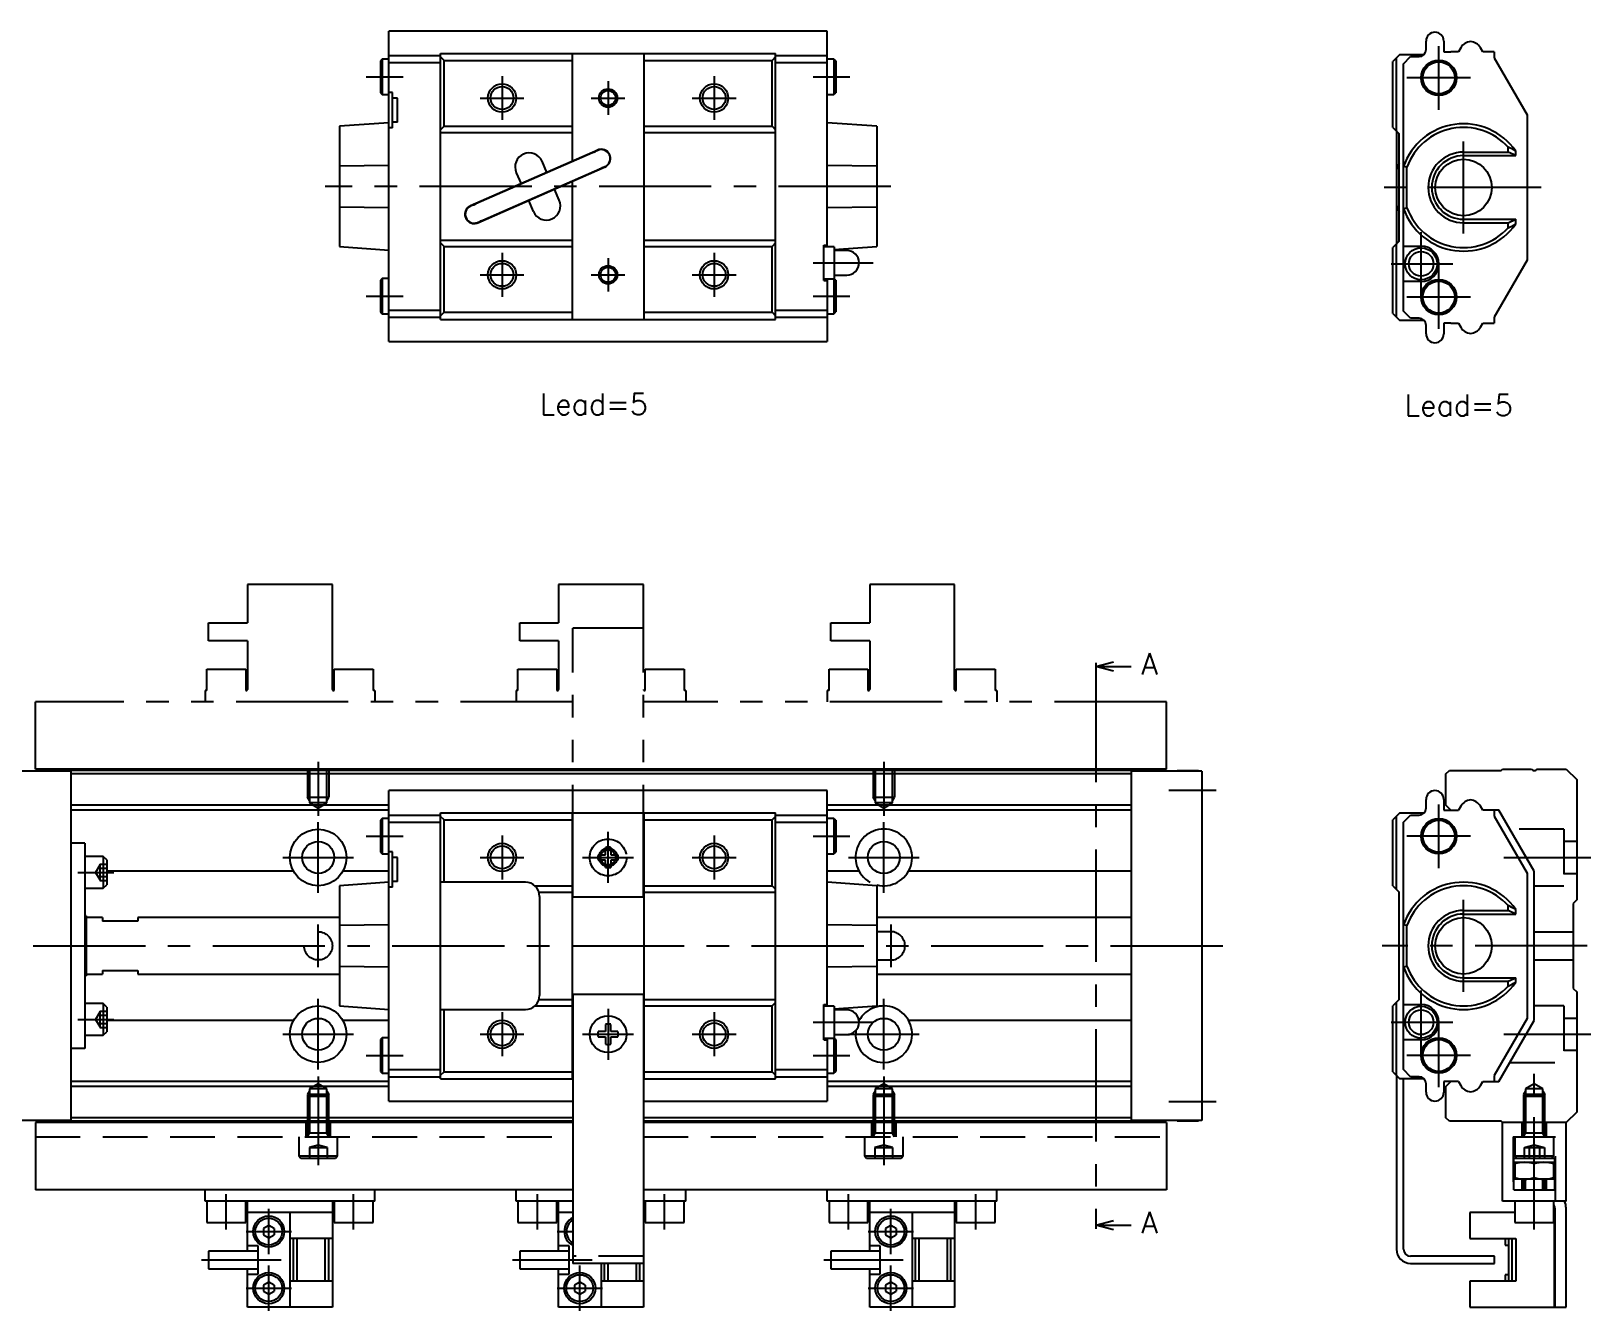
# Model space of a CAD drawing. Extents: x -4 to 343, y -8 to 295.
# Drawn here: x 122.3 to 342.9, y 114.2 to 295.2 of the extents above; entities that cross this region are included whole.
import ezdxf

# ---------------------------------------------------------------- set-up
doc = ezdxf.new("R2010")
doc.units = 0
doc.header["$LTSCALE"] = 0.5
for name, pattern in [('CENTER', [50.8, 31.75, -6.35, 6.35, -6.35]), ('DASHED', [19.05, 12.7, -6.35]), ('PHANTOM', [63.5, 31.75, -6.35, 6.35, -6.35, 6.35, -6.35])]:
    doc.linetypes.add(name, pattern=pattern)
for name, color, linetype in [('MSM_CENTER', 1, 'CENTER'), ('MSM_CONTINUOUS', 7, 'CONTINUOUS'), ('MSM_DASHED', 4, 'DASHED'), ('MSM_IMAGINARY', 6, 'PHANTOM'), ('MSM_NARROW', 5, 'CONTINUOUS'), ('MSM_PART_NUMBER', 7, 'CONTINUOUS')]:
    doc.layers.add(name, color=color, linetype=linetype)
doc.styles.get("Standard").update_dxf_attribs({"font": 'txt.shx', "height": 3, "bigfont": 'bigfont.shx'})

msp = doc.modelspace()

# ---------------------------------------------------------------- linework, layer by layer
at = {"layer": 'MSM_CENTER'}
for p, q in [((321.4, 284.07), (321.4, 293.07)), ((169.7, 288.72), (174.9, 288.72)), ((188.9, 288.82), (188.9, 282.62)), ((203.9, 288.08), (203.9, 283.35)), ((218.9, 288.82), (218.9, 282.62)), ((232.9, 288.72), (238.1, 288.72)), ((325.9, 288.57), (316.9, 288.57)), ((185.8, 285.72), (192, 285.72)), ((201.53, 285.72), (206.26, 285.72)), ((215.8, 285.72), (222, 285.72)), ((324.9, 266.57), (324.9, 279.57)), ((243.9, 273.22), (163.9, 273.22)), ((335.9, 273.07), (313.6, 273.07)), ((318.9, 257.77), (318.9, 266.77)), ((188.9, 263.82), (188.9, 257.62)), ((203.9, 263.08), (203.9, 258.35)), ((218.9, 263.82), (218.9, 257.62)), ((185.8, 260.72), (192, 260.72)), ((201.53, 260.72), (206.26, 260.72)), ((215.8, 260.72), (222, 260.72)), ((232.9, 262.42), (241.4, 262.42)), ((314.65, 262.27), (323.4, 262.27)), ((321.4, 253.07), (321.4, 262.07)), ((169.7, 257.72), (174.9, 257.72)), ((232.9, 257.72), (238.1, 257.72)), ((325.9, 257.57), (316.9, 257.57)), ((272.9, 204.84), (272.9, 126.84)), ((162.9, 191.84), (162.9, 184.21)), ((242.9, 191.84), (242.9, 184.21)), ((283.2, 187.84), (289.9, 187.84)), ((321.4, 176.84), (321.4, 185.84)), ((162.9, 173.34), (162.9, 183.34)), ((242.9, 173.34), (242.9, 183.34)), ((169.7, 181.34), (174.9, 181.34)), ((188.9, 181.44), (188.9, 175.24)), ((203.9, 174.74), (203.9, 181.94)), ((218.9, 181.44), (218.9, 175.24)), ((232.9, 181.34), (238.1, 181.34)), ((325.9, 181.34), (316.9, 181.34)), ((157.9, 178.34), (167.9, 178.34)), ((185.8, 178.34), (192, 178.34)), ((200.3, 178.34), (207.5, 178.34)), ((215.8, 178.34), (222, 178.34)), ((237.9, 178.34), (247.9, 178.34)), ((330.61, 178.34), (342.9, 178.34)), ((128.9, 176.23), (134, 176.23)), ((324.9, 159.34), (324.9, 172.34)), ((162.9, 162.84), (162.9, 168.84)), ((243.9, 168.84), (243.9, 162.84)), ((-4.42, 165.84), (292.17, 165.84)), ((342.4, 165.84), (313.4, 165.84)), ((318.9, 150.54), (318.9, 159.54)), ((162.9, 148.34), (162.9, 158.34)), ((203.9, 156.94), (203.9, 149.74)), ((242.9, 148.34), (242.9, 158.34)), ((128.9, 155.44), (134, 155.44)), ((188.9, 156.44), (188.9, 150.24)), ((218.9, 156.44), (218.9, 150.24)), ((232.9, 155.04), (241.4, 155.04)), ((314.65, 155.04), (323.4, 155.04)), ((321.4, 145.84), (321.4, 154.84)), ((157.9, 153.34), (167.9, 153.34)), ((185.8, 153.34), (192, 153.34)), ((200.3, 153.34), (207.5, 153.34)), ((215.8, 153.34), (222, 153.34)), ((237.9, 153.34), (247.9, 153.34)), ((330.61, 153.34), (342.9, 153.34)), ((169.7, 150.34), (174.9, 150.34)), ((232.9, 150.34), (238.1, 150.34)), ((325.9, 150.34), (316.9, 150.34)), ((162.9, 147.35), (162.9, 134.84)), ((242.9, 147.35), (242.9, 134.84)), ((334.9, 125.74), (334.9, 147.75)), ((283.2, 143.84), (289.9, 143.84)), ((149.9, 125.74), (149.9, 130.74)), ((167.9, 125.74), (167.9, 130.74)), ((193.9, 125.74), (193.9, 130.74)), ((211.9, 125.74), (211.9, 130.74)), ((237.9, 125.74), (237.9, 130.74)), ((255.9, 125.74), (255.9, 130.74)), ((155.9, 122.24), (155.9, 128.64)), ((243.9, 122.24), (243.9, 128.64)), ((152.7, 125.44), (159.1, 125.44)), ((196.7, 125.44), (198.9, 125.44)), ((240.7, 125.44), (247.1, 125.44)), ((146.4, 121.44), (157.65, 121.44)), ((190.4, 121.44), (201.65, 121.44)), ((234.4, 121.44), (245.65, 121.44)), ((155.9, 114.24), (155.9, 120.64)), ((199.9, 114.24), (199.9, 120.64)), ((243.9, 114.24), (243.9, 120.64)), ((152.7, 117.44), (159.1, 117.44)), ((196.7, 117.44), (203.1, 117.44)), ((240.7, 117.44), (247.1, 117.44))]:
    msp.add_line(p, q, dxfattribs=at)
at = {"layer": 'MSM_CONTINUOUS'}
for p, q in [((234.9, 295.17), (172.9, 295.17)), ((172.9, 251.27), (172.9, 295.17)), ((234.9, 264.67), (234.9, 295.17)), ((319.6, 292.57), (319.6, 293.77)), ((322.1, 293.77), (322.1, 292.27)), ((171.95, 291.22), (171.7, 290.97)), ((172.9, 291.22), (171.95, 291.22)), ((171.95, 291.22), (171.95, 286.22)), ((172.9, 291.72), (180.2, 291.72)), ((180.2, 254.42), (180.2, 292.02)), ((180.2, 292.02), (227.6, 292.02)), ((180.7, 291.02), (180.2, 291.52)), ((198.8, 292.02), (198.8, 276.76)), ((209, 254.42), (209, 292.02)), ((227.6, 291.52), (227.1, 291.02)), ((227.6, 254.42), (227.6, 292.02)), ((227.6, 291.72), (234.9, 291.72)), ((235.85, 291.22), (234.9, 291.22)), ((235.85, 291.22), (235.85, 286.22)), ((236.1, 290.97), (235.85, 291.22)), ((315.9, 291.87), (314.9, 290.87)), ((315.4, 281.07), (315.4, 291.37)), ((315.9, 291.87), (319.31, 291.87)), ((316.4, 290.57), (317.4, 291.57)), ((317.4, 291.57), (318.6, 291.57)), ((322.1, 292.27), (323.1, 292.27)), ((324.18, 292.27), (323.1, 292.27)), ((324.5, 292.83), (324.18, 292.27)), ((327.62, 292.27), (327.3, 292.83)), ((329.24, 292.27), (327.62, 292.27)), ((329.24, 292.27), (329.24, 291.42)), ((329.24, 291.42), (333.9, 283.34)), ((171.7, 290.97), (171.7, 286.47)), ((172.9, 290.72), (180.2, 290.72)), ((180.7, 281.72), (180.7, 291.02)), ((180.7, 291.02), (198.8, 291.02)), ((209, 291.02), (227.1, 291.02)), ((227.1, 281.72), (227.1, 291.02)), ((227.6, 290.72), (234.9, 290.72)), ((236.1, 290.97), (236.1, 286.47)), ((314.9, 281.57), (314.9, 290.87)), ((316.4, 255.57), (316.4, 290.57)), ((171.7, 286.47), (171.95, 286.22)), ((171.95, 286.22), (172.9, 286.22)), ((173.4, 286.52), (172.9, 286.52)), ((173.4, 281.52), (173.4, 286.52)), ((174.1, 285.72), (173.4, 285.72)), ((174.1, 282.32), (174.1, 285.72)), ((234.9, 286.22), (235.85, 286.22)), ((235.85, 286.22), (236.1, 286.47)), ((333.9, 283.34), (333.9, 262.79)), ((172.9, 282.22), (165.9, 281.72)), ((165.9, 281.72), (165.9, 264.72)), ((173.4, 281.52), (172.9, 281.52)), ((174.1, 282.32), (173.4, 282.32)), ((180.2, 281.22), (180.7, 281.72)), ((180.2, 280.82), (198.8, 280.82)), ((180.7, 281.72), (198.8, 281.72)), ((209, 281.72), (227.1, 281.72)), ((209, 280.82), (227.6, 280.82)), ((227.1, 281.72), (227.6, 281.22)), ((241.9, 281.72), (234.9, 282.22)), ((241.9, 281.72), (241.9, 264.72)), ((314.9, 281.57), (315.8, 280.67)), ((315.4, 281.07), (315.4, 275.31)), ((315.8, 265.47), (315.8, 280.67)), ((202.43, 278.36), (184.43, 270.46)), ((201.7, 277.98), (185.19, 270.74)), ((202.45, 278.31), (202.12, 278.17)), ((324.9, 278.07), (331.22, 278.07)), ((331.22, 278.07), (331.22, 278.75)), ((332.28, 277.57), (331.22, 278.07)), ((332.28, 277.57), (332.28, 278.22)), ((172.9, 276.17), (165.9, 276.09)), ((185.47, 268.08), (203.47, 275.98)), ((195.26, 275.21), (194.58, 276.77)), ((203.12, 275.88), (203.45, 276.02)), ((241.9, 276.09), (234.9, 276.17)), ((316.9, 275.94), (316.4, 276.02)), ((316.9, 270.19), (316.9, 275.94)), ((324.9, 277.57), (332.28, 277.57)), ((186.2, 268.45), (202.71, 275.69)), ((190.91, 275.16), (191.6, 273.6)), ((198.8, 273.92), (198.8, 254.42)), ((315.4, 275.31), (315.4, 265.07)), ((196.99, 271.27), (196.3, 272.83)), ((165.9, 270.34), (172.9, 270.26)), ((184.77, 270.55), (184.45, 270.41)), ((192.64, 271.22), (193.32, 269.67)), ((234.9, 270.26), (241.9, 270.34)), ((315.4, 270.82), (315.4, 270.75)), ((316.4, 270.11), (316.9, 270.19)), ((185.45, 268.12), (185.78, 268.26)), ((324.9, 268.57), (332.28, 268.57)), ((324.9, 268.07), (331.22, 268.07)), ((331.22, 268.07), (332.28, 268.57)), ((331.22, 267.38), (331.22, 268.07)), ((332.28, 267.91), (332.28, 268.57)), ((180.2, 265.62), (198.8, 265.62)), ((180.7, 264.72), (180.2, 265.22)), ((209, 265.62), (227.6, 265.62)), ((227.6, 265.22), (227.1, 264.72)), ((234.4, 264.92), (234.9, 264.92)), ((234.4, 259.92), (234.4, 264.92)), ((315.8, 265.47), (314.9, 264.57)), ((315.4, 254.77), (315.4, 265.07)), ((316.4, 264.77), (318.9, 264.77)), ((165.9, 264.72), (172.9, 264.22)), ((180.7, 264.72), (198.8, 264.72)), ((180.7, 255.42), (180.7, 264.72)), ((209, 264.72), (227.1, 264.72)), ((227.1, 255.42), (227.1, 264.72)), ((235.9, 264.67), (234.4, 264.67)), ((235.9, 264.29), (241.9, 264.72)), ((235.9, 264.67), (235.9, 260.17)), ((237.65, 264.17), (235.9, 264.17)), ((314.9, 255.27), (314.9, 264.57)), ((333.9, 262.79), (329.24, 254.72)), ((235.9, 260.67), (237.65, 260.67)), ((171.95, 260.22), (171.7, 259.97)), ((171.7, 259.97), (171.7, 255.47)), ((171.95, 260.22), (171.95, 255.22)), ((172.9, 260.22), (171.95, 260.22)), ((234.4, 260.17), (235.9, 260.17)), ((234.4, 259.92), (234.9, 259.92)), ((234.9, 260.17), (234.9, 251.27)), ((235.85, 260.17), (235.85, 255.22)), ((236.1, 259.97), (235.9, 260.17)), ((236.1, 259.97), (236.1, 255.47)), ((318.9, 259.77), (316.4, 259.77)), ((171.7, 255.47), (171.95, 255.22)), ((171.95, 255.22), (172.9, 255.22)), ((172.9, 255.72), (180.2, 255.72)), ((172.9, 254.72), (180.2, 254.72)), ((180.2, 254.92), (180.7, 255.42)), ((180.2, 254.42), (227.6, 254.42)), ((180.7, 255.42), (198.8, 255.42)), ((209, 255.42), (227.1, 255.42)), ((227.1, 255.42), (227.6, 254.92)), ((227.6, 255.72), (234.9, 255.72)), ((227.6, 254.72), (234.9, 254.72)), ((234.9, 255.22), (235.85, 255.22)), ((235.85, 255.22), (236.1, 255.47)), ((314.9, 255.27), (315.9, 254.27)), ((319.31, 254.27), (315.9, 254.27)), ((317.4, 254.57), (316.4, 255.57)), ((318.6, 254.57), (317.4, 254.57)), ((323.1, 253.87), (322.1, 253.87)), ((322.1, 253.87), (322.1, 252.37)), ((323.1, 253.87), (324.18, 253.87)), ((324.18, 253.87), (324.5, 253.31)), ((327.3, 253.31), (327.62, 253.87)), ((327.62, 253.87), (329.24, 253.87)), ((329.24, 254.72), (329.24, 253.87)), ((319.6, 252.37), (319.6, 253.57)), ((172.9, 251.27), (234.9, 251.27)), ((272.9, 205.34), (275.4, 206.01)), ((272.9, 205.84), (272.9, 204.84)), ((275.4, 204.67), (272.9, 205.34)), ((272.9, 205.34), (277.9, 205.34)), ((127.9, 190.54), (74.9, 190.54)), ((127.9, 190.84), (127.9, 140.84)), ((277.9, 190.84), (127.9, 190.84)), ((277.9, 190.64), (127.9, 190.64)), ((277.9, 190.14), (127.9, 190.14)), ((277.9, 190.84), (277.9, 140.84)), ((287.9, 190.54), (277.9, 190.54)), ((284.4, 190.54), (284.4, 190.59)), ((287.4, 190.59), (284.4, 190.59)), ((287.4, 190.54), (287.4, 190.59)), ((287.9, 190.54), (287.9, 141.14)), ((322.4, 190.14), (322.9, 190.64)), ((322.4, 185.74), (322.4, 190.14)), ((322.9, 190.64), (330.2, 190.64)), ((330.2, 190.64), (330.4, 190.84)), ((330.4, 190.84), (334.5, 190.84)), ((335.3, 190.84), (339.4, 190.84)), ((339.4, 190.84), (340.9, 189.34)), ((234.9, 187.79), (172.9, 187.79)), ((172.9, 143.89), (172.9, 187.79)), ((234.9, 157.29), (234.9, 187.79)), ((340.9, 189.34), (340.9, 172.34)), ((172.9, 185.74), (127.9, 185.74)), ((277.9, 185.74), (234.9, 185.74)), ((319.6, 185.34), (319.6, 186.54)), ((322.1, 186.54), (322.1, 185.04)), ((323.1, 185.04), (322.4, 185.74)), ((324.5, 185.6), (324.18, 185.04)), ((327.62, 185.04), (327.3, 185.6)), ((172.9, 185.04), (127.9, 185.04)), ((171.95, 183.84), (171.7, 183.59)), ((171.7, 183.59), (171.7, 179.09)), ((172.9, 183.84), (171.95, 183.84)), ((171.95, 183.84), (171.95, 178.84)), ((172.9, 184.34), (180.2, 184.34)), ((172.9, 183.34), (180.2, 183.34)), ((180.2, 184.64), (227.6, 184.64)), ((180.2, 147.04), (180.2, 184.64)), ((180.7, 183.64), (180.2, 184.14)), ((180.7, 183.64), (198.8, 183.64)), ((180.7, 174.84), (180.7, 183.64)), ((198.8, 184.64), (198.8, 147.04)), ((209, 147.04), (209, 184.64)), ((209, 183.64), (227.1, 183.64)), ((227.6, 184.14), (227.1, 183.64)), ((227.1, 174.34), (227.1, 183.64)), ((227.6, 147.04), (227.6, 184.64)), ((227.6, 184.34), (234.9, 184.34)), ((227.6, 183.34), (234.9, 183.34)), ((277.9, 185.04), (234.9, 185.04)), ((235.85, 183.84), (234.9, 183.84)), ((235.85, 183.84), (235.85, 178.84)), ((236.1, 183.59), (235.85, 183.84)), ((236.1, 183.59), (236.1, 179.09)), ((315.9, 184.64), (314.9, 183.64)), ((314.9, 174.34), (314.9, 183.64)), ((315.4, 173.84), (315.4, 184.14)), ((315.9, 184.64), (319.31, 184.64)), ((316.4, 183.34), (317.4, 184.34)), ((316.4, 148.34), (316.4, 183.34)), ((317.4, 184.34), (318.6, 184.34)), ((322.1, 185.04), (324.18, 185.04)), ((329.9, 185.04), (327.62, 185.04)), ((329.24, 185.04), (329.24, 184.19)), ((329.24, 184.19), (333.9, 176.11)), ((334.9, 176.38), (329.9, 185.04)), ((129.9, 180.34), (127.9, 180.34)), ((129.9, 180.34), (129.9, 151.34)), ((171.7, 179.09), (171.95, 178.84)), ((171.95, 178.84), (172.9, 178.84)), ((173.4, 179.14), (172.9, 179.14)), ((173.4, 174.14), (173.4, 179.14)), ((234.9, 178.84), (235.85, 178.84)), ((235.85, 178.84), (236.1, 179.09)), ((132.5, 178.48), (129.9, 178.48)), ((132.5, 178.48), (132.5, 173.98)), ((133, 177.98), (132.5, 178.48)), ((133, 177.98), (133, 174.48)), ((174.1, 178.34), (173.4, 178.34)), ((174.1, 174.94), (174.1, 178.34)), ((132.5, 173.98), (133, 174.48)), ((159.41, 176.38), (133, 176.38)), ((172.9, 174.84), (165.9, 174.34)), ((165.9, 174.34), (165.9, 157.34)), ((172.9, 176.38), (166.39, 176.38)), ((174.1, 174.94), (173.4, 174.94)), ((192.2, 174.84), (180.2, 174.84)), ((193.52, 174.34), (198.8, 174.34)), ((209, 174.34), (227.1, 174.34)), ((227.1, 174.34), (227.6, 173.84)), ((239.41, 176.38), (234.9, 176.38)), ((241.9, 174.34), (234.9, 174.84)), ((241.9, 174.34), (241.9, 157.34)), ((277.9, 176.38), (246.39, 176.38)), ((314.9, 174.34), (315.8, 173.44)), ((333.9, 176.11), (333.9, 155.57)), ((334.9, 155.3), (334.9, 176.38)), ((129.9, 173.98), (132.5, 173.98)), ((173.4, 174.14), (172.9, 174.14)), ((194.11, 173.44), (198.8, 173.44)), ((194.2, 172.84), (194.2, 158.84)), ((209, 173.44), (227.6, 173.44)), ((315.8, 158.24), (315.8, 173.44)), ((340.9, 172.34), (340.4, 171.84)), ((130.1, 170.09), (129.9, 170.09)), ((130.1, 170.09), (130.1, 161.59)), ((324.9, 170.84), (331.22, 170.84)), ((324.9, 170.34), (332.28, 170.34)), ((331.22, 170.84), (331.22, 171.52)), ((332.28, 170.34), (331.22, 170.84)), ((332.28, 170.34), (332.28, 170.99)), ((340.4, 171.84), (340.4, 159.82)), ((132.4, 169.84), (130.1, 169.84)), ((132.4, 169.84), (132.4, 169.34)), ((137.4, 169.34), (132.4, 169.34)), ((137.4, 169.84), (137.4, 169.34)), ((165.9, 169.84), (137.4, 169.84)), ((172.9, 168.8), (165.9, 168.71)), ((241.9, 168.71), (234.9, 168.8)), ((277.9, 169.84), (241.9, 169.84)), ((316.9, 168.71), (316.4, 168.8)), ((316.9, 162.96), (316.9, 168.71)), ((129.9, 161.59), (130.1, 161.59)), ((130.1, 161.84), (132.4, 161.84)), ((132.4, 162.34), (137.4, 162.34)), ((132.4, 162.34), (132.4, 161.84)), ((137.4, 162.34), (137.4, 161.84)), ((137.4, 161.84), (165.9, 161.84)), ((165.9, 162.96), (172.9, 162.88)), ((234.9, 162.88), (241.9, 162.96)), ((241.9, 161.84), (277.9, 161.84)), ((316.4, 162.88), (316.9, 162.96)), ((324.9, 161.34), (332.28, 161.34)), ((331.22, 160.84), (332.28, 161.34)), ((332.28, 160.69), (332.28, 161.34)), ((198.9, 158.94), (198.9, 120.94)), ((208.9, 158.94), (198.9, 158.94)), ((208.9, 158.94), (208.9, 114.74)), ((324.9, 160.84), (331.22, 160.84)), ((331.22, 160.15), (331.22, 160.84)), ((340.4, 159.82), (340.9, 159.32)), ((340.9, 159.32), (340.9, 142.34)), ((132.5, 157.69), (129.9, 157.69)), ((132.5, 157.69), (132.5, 153.19)), ((133, 157.19), (132.5, 157.69)), ((133, 157.19), (133, 153.69)), ((165.9, 157.34), (172.9, 156.84)), ((180.2, 156.84), (192.2, 156.84)), ((180.7, 148.04), (180.7, 156.84)), ((193.52, 157.34), (198.8, 157.34)), ((194.11, 158.24), (198.8, 158.24)), ((209, 158.24), (227.6, 158.24)), ((209, 157.34), (227.1, 157.34)), ((227.6, 157.84), (227.1, 157.34)), ((227.1, 148.04), (227.1, 157.34)), ((234.4, 157.54), (234.9, 157.54)), ((234.4, 152.54), (234.4, 157.54)), ((235.9, 157.29), (234.4, 157.29)), ((235.9, 156.91), (241.9, 157.34)), ((235.9, 157.29), (235.9, 152.79)), ((237.65, 156.79), (235.9, 156.79)), ((315.8, 158.24), (314.9, 157.34)), ((314.9, 148.04), (314.9, 157.34)), ((315.4, 147.54), (315.4, 157.84)), ((316.4, 157.54), (318.9, 157.54)), ((159.41, 155.3), (133, 155.3)), ((172.9, 155.3), (166.39, 155.3)), ((203.53, 154.74), (203.53, 153.71)), ((204.27, 153.71), (204.27, 154.74)), ((277.9, 155.3), (246.39, 155.3)), ((333.9, 155.57), (329.24, 147.49)), ((329.9, 146.64), (334.9, 155.3)), ((129.9, 153.19), (132.5, 153.19)), ((132.5, 153.19), (133, 153.69)), ((171.95, 152.84), (171.7, 152.59)), ((171.7, 152.59), (171.7, 148.09)), ((171.95, 152.84), (171.95, 147.84)), ((172.9, 152.84), (171.95, 152.84)), ((203.53, 153.71), (202.5, 153.71)), ((202.5, 152.97), (203.53, 152.97)), ((203.53, 152.97), (203.53, 151.94)), ((205.3, 153.71), (204.27, 153.71)), ((204.27, 152.97), (205.3, 152.97)), ((204.27, 151.94), (204.27, 152.97)), ((234.4, 152.79), (235.9, 152.79)), ((234.4, 152.54), (234.9, 152.54)), ((234.9, 152.79), (234.9, 143.89)), ((235.85, 152.79), (235.85, 147.84)), ((235.9, 153.29), (237.65, 153.29)), ((236.1, 152.59), (235.9, 152.79)), ((236.1, 152.59), (236.1, 148.09)), ((318.9, 152.54), (316.4, 152.54)), ((129.9, 151.34), (127.9, 151.34)), ((171.7, 148.09), (171.95, 147.84)), ((171.95, 147.84), (172.9, 147.84)), ((172.9, 148.34), (180.2, 148.34)), ((180.2, 147.54), (180.7, 148.04)), ((180.7, 148.04), (198.8, 148.04)), ((209, 148.04), (227.1, 148.04)), ((227.1, 148.04), (227.6, 147.54)), ((227.6, 148.34), (234.9, 148.34)), ((234.9, 147.84), (235.85, 147.84)), ((235.85, 147.84), (236.1, 148.09)), ((314.9, 148.04), (315.9, 147.04)), ((317.4, 147.34), (316.4, 148.34)), ((172.9, 146.64), (127.9, 146.64)), ((172.9, 145.94), (127.9, 145.94)), ((172.9, 147.34), (180.2, 147.34)), ((180.2, 147.04), (198.9, 147.04)), ((208.9, 147.04), (227.6, 147.04)), ((227.6, 147.34), (234.9, 147.34)), ((277.9, 146.64), (234.9, 146.64)), ((277.9, 145.94), (234.9, 145.94)), ((315.4, 147.54), (315.4, 122.94)), ((319.31, 147.04), (315.9, 147.04)), ((316.4, 122.94), (316.4, 147.04)), ((318.6, 147.34), (317.4, 147.34)), ((319.6, 145.14), (319.6, 146.34)), ((322.1, 146.64), (322.1, 145.14)), ((324.18, 146.64), (322.1, 146.64)), ((322.4, 145.94), (323.1, 146.64)), ((322.4, 141.54), (322.4, 145.94)), ((324.18, 146.64), (324.5, 146.08)), ((327.3, 146.08), (327.62, 146.64)), ((327.62, 146.64), (329.9, 146.64)), ((329.24, 147.49), (329.24, 146.64)), ((172.9, 143.89), (198.9, 143.89)), ((208.9, 143.89), (234.9, 143.89)), ((198.9, 141.54), (127.9, 141.54)), ((277.9, 141.54), (208.9, 141.54)), ((322.9, 141.04), (322.4, 141.54)), ((340.9, 142.34), (339.4, 140.84)), ((127.9, 141.14), (74.9, 141.14)), ((122.9, 140.84), (122.9, 131.34)), ((198.9, 140.84), (122.9, 140.84)), ((198.9, 141.04), (127.9, 141.04)), ((277.9, 141.04), (208.9, 141.04)), ((282.9, 140.84), (208.9, 140.84)), ((287.9, 141.14), (277.9, 141.14)), ((282.9, 140.84), (282.9, 131.34)), ((284.4, 141.09), (284.4, 141.14)), ((284.4, 141.09), (287.4, 141.09)), ((287.4, 141.09), (287.4, 141.14)), ((330.2, 141.04), (322.9, 141.04)), ((330.4, 140.84), (330.2, 141.04)), ((339.4, 140.84), (330.4, 140.84)), ((330.4, 129.74), (330.4, 140.84)), ((339.4, 129.74), (339.4, 140.84)), ((332, 135.84), (337.8, 135.84)), ((332, 131.34), (332, 135.84)), ((332.15, 135.24), (337.65, 135.24)), ((332.15, 135.24), (332.15, 132.84)), ((334.9, 133.08), (334.9, 134.99)), ((337.65, 132.84), (337.65, 135.24)), ((337.8, 131.34), (337.8, 135.84)), ((337.8, 132.84), (332, 132.84)), ((333.2, 131.34), (333.2, 132.84)), ((333.4, 132.84), (333.4, 131.34)), ((336.59, 132.85), (336.27, 132.84)), ((336.4, 131.34), (336.4, 132.84)), ((336.6, 132.84), (336.6, 131.34)), ((198.9, 131.34), (122.9, 131.34)), ((146.9, 129.74), (146.9, 131.34)), ((170.9, 129.74), (170.9, 131.34)), ((190.9, 129.74), (190.9, 131.34)), ((282.9, 131.34), (208.9, 131.34)), ((214.9, 129.74), (214.9, 131.34)), ((234.9, 129.74), (234.9, 131.34)), ((258.9, 129.74), (258.9, 131.34)), ((332, 131.34), (337.8, 131.34)), ((170.9, 129.74), (146.9, 129.74)), ((147.15, 129.74), (147.15, 126.74)), ((152.65, 126.74), (152.65, 129.74)), ((152.9, 122.69), (152.9, 129.6)), ((164.9, 128.14), (152.9, 128.14)), ((158.9, 128.14), (158.9, 114.74)), ((164.9, 129.6), (164.9, 114.74)), ((165.15, 129.74), (165.15, 126.74)), ((170.65, 126.74), (170.65, 129.74)), ((198.9, 129.74), (190.9, 129.74)), ((191.15, 129.74), (191.15, 126.74)), ((196.65, 126.74), (196.65, 129.74)), ((196.9, 122.69), (196.9, 129.6)), ((198.9, 128.14), (196.9, 128.14)), ((214.9, 129.74), (208.9, 129.74)), ((209.15, 129.74), (209.15, 126.74)), ((214.65, 126.74), (214.65, 129.74)), ((258.9, 129.74), (234.9, 129.74)), ((235.15, 129.74), (235.15, 126.74)), ((240.65, 126.74), (240.65, 129.74)), ((240.9, 122.69), (240.9, 129.6)), ((252.9, 128.14), (240.9, 128.14)), ((246.9, 128.14), (246.9, 114.74)), ((252.9, 129.6), (252.9, 114.74)), ((253.15, 129.74), (253.15, 126.74)), ((258.65, 126.74), (258.65, 129.74)), ((332.15, 128.14), (325.8, 128.14)), ((325.8, 128.14), (325.8, 124.44)), ((339.4, 129.74), (330.4, 129.74)), ((332.15, 129.74), (332.15, 126.74)), ((337.65, 126.74), (337.65, 129.74)), ((337.75, 128.14), (337.65, 128.14)), ((337.75, 114.74), (337.75, 128.14)), ((337.75, 128.09), (337.8, 128.09)), ((337.8, 128.74), (337.8, 114.74)), ((339.4, 114.74), (339.4, 128.74)), ((147.15, 126.74), (152.65, 126.74)), ((155.9, 126.3), (155.15, 125.87)), ((155.15, 125.87), (155.15, 125)), ((156.65, 125.87), (155.9, 126.3)), ((156.65, 125.87), (156.65, 125)), ((165.15, 126.74), (170.65, 126.74)), ((191.15, 126.74), (196.65, 126.74)), ((209.15, 126.74), (214.65, 126.74)), ((235.15, 126.74), (240.65, 126.74)), ((243.9, 126.3), (243.15, 125.87)), ((243.15, 125.87), (243.15, 125)), ((244.65, 125.87), (243.9, 126.3)), ((244.65, 125.87), (244.65, 125)), ((253.15, 126.74), (258.65, 126.74)), ((272.9, 126.34), (275.4, 127.01)), ((272.9, 126.84), (272.9, 125.84)), ((275.4, 125.67), (272.9, 126.34)), ((272.9, 126.34), (277.9, 126.34)), ((332.15, 126.74), (337.65, 126.74)), ((155.15, 125), (155.9, 124.57)), ((155.9, 124.57), (156.65, 125)), ((164.9, 124.44), (158.9, 124.44)), ((159.4, 118.44), (159.4, 124.44)), ((159.9, 118.44), (159.9, 124.44)), ((163.9, 118.44), (163.9, 124.44)), ((164.4, 118.44), (164.4, 124.44)), ((243.15, 125), (243.9, 124.57)), ((243.9, 124.57), (244.65, 125)), ((252.9, 124.44), (246.9, 124.44)), ((247.4, 118.44), (247.4, 124.44)), ((247.9, 118.44), (247.9, 124.44)), ((251.9, 118.44), (251.9, 124.44)), ((252.4, 118.44), (252.4, 124.44)), ((325.8, 124.44), (332.3, 124.44)), ((330.8, 124.44), (330.8, 123.54)), ((330.8, 123.54), (331.3, 123.54)), ((331.3, 118.44), (331.3, 124.44)), ((331.8, 118.44), (331.8, 124.44)), ((332.3, 124.44), (332.3, 118.44)), ((147.4, 122.69), (147.4, 120.19)), ((154.4, 122.69), (147.4, 122.69)), ((154.4, 123.44), (152.9, 123.44)), ((154.4, 119.44), (154.4, 123.44)), ((191.4, 122.69), (191.4, 120.19)), ((198.4, 122.69), (191.4, 122.69)), ((198.4, 123.44), (196.9, 123.44)), ((198.4, 119.44), (198.4, 123.44)), ((235.4, 122.69), (235.4, 120.19)), ((242.4, 122.69), (235.4, 122.69)), ((242.4, 123.44), (240.9, 123.44)), ((242.4, 119.44), (242.4, 123.44)), ((329.3, 121.94), (317.4, 121.94)), ((329.3, 120.94), (329.3, 121.94)), ((147.4, 120.19), (154.4, 120.19)), ((152.9, 114.74), (152.9, 120.19)), ((152.9, 119.44), (154.4, 119.44)), ((191.4, 120.19), (198.4, 120.19)), ((196.9, 114.74), (196.9, 120.19)), ((196.9, 119.44), (198.4, 119.44)), ((208.9, 120.94), (198.9, 120.94)), ((202.9, 120.94), (202.9, 114.74)), ((203.4, 118.44), (203.4, 120.94)), ((203.9, 118.44), (203.9, 120.94)), ((207.9, 118.44), (207.9, 120.94)), ((208.4, 118.44), (208.4, 120.94)), ((235.4, 120.19), (242.4, 120.19)), ((240.9, 114.74), (240.9, 120.19)), ((240.9, 119.44), (242.4, 119.44)), ((317.4, 120.94), (329.3, 120.94)), ((330.8, 119.34), (330.8, 118.44)), ((331.3, 119.34), (330.8, 119.34)), ((155.9, 118.3), (155.15, 117.87)), ((155.15, 117.87), (155.15, 117)), ((155.15, 117), (155.9, 116.57)), ((156.65, 117.87), (155.9, 118.3)), ((155.9, 116.57), (156.65, 117)), ((156.65, 117.87), (156.65, 117)), ((164.9, 118.44), (158.9, 118.44)), ((199.9, 118.3), (199.15, 117.87)), ((199.15, 117.87), (199.15, 117)), ((199.15, 117), (199.9, 116.57)), ((200.65, 117.87), (199.9, 118.3)), ((199.9, 116.57), (200.65, 117)), ((200.65, 117.87), (200.65, 117)), ((208.9, 118.44), (202.9, 118.44)), ((243.9, 118.3), (243.15, 117.87)), ((243.15, 117.87), (243.15, 117)), ((243.15, 117), (243.9, 116.57)), ((244.65, 117.87), (243.9, 118.3)), ((243.9, 116.57), (244.65, 117)), ((244.65, 117.87), (244.65, 117)), ((252.9, 118.44), (246.9, 118.44)), ((332.3, 118.44), (325.8, 118.44)), ((325.8, 118.44), (325.8, 114.74)), ((164.9, 114.74), (152.9, 114.74)), ((208.9, 114.74), (196.9, 114.74)), ((252.9, 114.74), (240.9, 114.74)), ((325.8, 114.74), (337.75, 114.74)), ((337.75, 114.79), (337.8, 114.79)), ((337.8, 114.74), (339.4, 114.74))]:
    msp.add_line(p, q, dxfattribs=at)
for centre, radius in [((321.4, 288.57), 2.5), ((321.4, 288.57), 2.25), ((188.9, 285.72), 1.62), ((218.9, 285.72), 1.62), ((203.9, 285.72), 1.06), ((324.9, 273.07), 4), ((318.9, 262.27), 2.25), ((318.9, 262.27), 1.75), ((188.9, 260.72), 1.62), ((203.9, 260.72), 1.06), ((218.9, 260.72), 1.62), ((321.4, 257.57), 2.5), ((321.4, 257.57), 2.25), ((321.4, 181.34), 2.5), ((321.4, 181.34), 2.25), ((162.9, 178.34), 4), ((162.9, 178.34), 2.25), ((188.9, 178.34), 1.62), ((203.9, 178.34), 1.06), ((218.9, 178.34), 1.62), ((242.9, 178.34), 2.25), ((324.9, 165.84), 4), ((162.9, 153.34), 4), ((318.9, 155.04), 2.25), ((318.9, 155.04), 1.75), ((162.9, 153.34), 2.25), ((188.9, 153.34), 1.62), ((203.9, 153.34), 2.6), ((218.9, 153.34), 1.62), ((242.9, 153.34), 2.25), ((321.4, 150.34), 2.5), ((321.4, 150.34), 2.25), ((155.9, 125.44), 2.2), ((155.9, 125.44), 1.9), ((243.9, 125.44), 2.2), ((243.9, 125.44), 1.9), ((155.9, 117.44), 2.2), ((155.9, 117.44), 1.9), ((199.9, 117.44), 2.2), ((199.9, 117.44), 1.9), ((243.9, 117.44), 2.2), ((243.9, 117.44), 1.9)]:
    msp.add_circle(centre, radius, dxfattribs=at)
for centre, radius, start, end in [((320.85, 293.77), 1.25, 0, 180), ((326.02, 291.95), 1.75, 93.7679, 149.9999), ((325.78, 291.95), 1.75, 30.0001, 86.2321), ((318.6, 292.57), 1, 270, 0), ((324.9, 273.07), 9, 34.9152, 160.8119), ((324.9, 273.07), 8.5, 41.9786, 160.2501), ((192.74, 275.96), 2, 23.6961, 203.6961), ((203.1, 274.31), 3.92, 105.6343, 110.9103), ((202.95, 277.17), 1.3, 272.968, 134.4242), ((202.95, 277.17), 1.25, 293.6961, 113.6961), ((324.9, 273.07), 5, 90, 270), ((328.43, 271.9), 7.4, 58.6827, 67.893), ((201.99, 277.34), 1.8, 293.3543, 304.8918), ((317.54, 275.26), 2.14, 144.3594, 178.7845), ((324.9, 273.07), 4.5, 90, 270), ((184.95, 269.27), 1.3, 92.968, 314.4242), ((184.95, 269.27), 1.25, 113.6961, 293.6961), ((188.91, 263.71), 7.94, 117.8361, 120.4339), ((195.16, 270.47), 2, 203.6961, 23.6961), ((317.52, 270.86), 2.12, 181.0143, 215.7914), ((324.9, 273.07), 9, 199.1881, 325.0848), ((324.9, 273.07), 8.5, 199.7499, 318.0214), ((185.46, 270.11), 1.82, 282.5713, 293.9767), ((328.44, 274.23), 7.4, 292.1059, 301.3183), ((318.9, 262.27), 2.5, 270, 90), ((237.65, 262.42), 1.75, 270, 90), ((318.6, 253.57), 1, 0, 90), ((320.85, 252.37), 1.25, 180, 0), ((326.02, 254.18), 1.75, 210.0001, 266.2321), ((325.78, 254.18), 1.75, 273.7679, 329.9999), ((334.9, 191.14), 0.5, 216.8761, 323.1239), ((320.85, 186.54), 1.25, 0, 180), ((318.6, 185.34), 1, 270, 0), ((326.02, 184.72), 1.75, 93.7679, 149.9999), ((325.78, 184.72), 1.75, 30.0001, 86.2321), ((242.9, 178.34), 4, 255.5225, 241.071), ((192.2, 172.84), 2, 0, 90), ((324.9, 165.84), 9, 34.9152, 160.8119), ((324.9, 165.84), 8.5, 41.9786, 160.2501), ((324.9, 165.84), 5, 90, 270), ((324.9, 165.84), 4.5, 90, 270), ((326.74, 161.31), 11.15, 60.2349, 66.3409), ((324.9, 165.84), 9, 199.1881, 325.0848), ((324.9, 165.84), 8.5, 199.7499, 318.0214), ((192.2, 158.84), 2, 270, 0), ((326.83, 170.2), 10.96, 293.6059, 299.8183), ((237.65, 155.04), 1.75, 270, 90), ((242.9, 153.34), 4, 172.6834, 151.4317), ((318.9, 155.04), 2.5, 270, 90), ((203.9, 153.34), 1.45, 75.2162, 104.7838), ((203.9, 153.34), 1.45, 165.2162, 194.7838), ((203.9, 153.34), 1.45, 345.2162, 14.7838), ((203.9, 153.34), 1.45, 255.2162, 284.7838), ((318.6, 146.34), 1, 0, 90), ((326.02, 146.95), 1.75, 210.0001, 266.2321), ((325.78, 146.95), 1.75, 273.7679, 329.9999), ((320.85, 145.14), 1.25, 180, 0), ((333.52, 131.27), 3.97, 69.7438, 110.2562), ((336.27, 131.27), 3.97, 69.7438, 110.2562), ((333.52, 136.81), 3.97, 249.7438, 290.2562), ((336.27, 136.81), 3.97, 249.7438, 290.2562), ((152.64, 129.43), 0.311, 34.723, 88.9034), ((165.16, 129.42), 0.318, 91.7128, 144.6608), ((196.64, 129.43), 0.311, 34.723, 88.9034), ((209.16, 129.42), 0.318, 91.7128, 144.6608), ((240.64, 129.43), 0.311, 34.723, 88.9034), ((253.16, 129.42), 0.318, 91.7128, 144.6608), ((336.8, 128.74), 1, 0, 31.7883), ((336.8, 128.74), 2.6, 0, 22.6199), ((199.9, 125.44), 2.2, 117.0357, 242.9643), ((199.9, 125.44), 1.9, 121.7569, 238.2431), ((317.4, 122.94), 2, 180, 270), ((317.4, 122.94), 1, 180, 270)]:
    msp.add_arc(centre, radius, start, end, dxfattribs=at)
at = {"layer": 'MSM_DASHED'}
for p, q in [((161.4, 190.84), (161.4, 186.84)), ((161.67, 190.84), (161.67, 186.04)), ((164.13, 186.04), (164.13, 190.84)), ((164.4, 190.84), (164.4, 186.84)), ((241.4, 190.84), (241.4, 186.84)), ((241.67, 190.84), (241.67, 186.04)), ((244.13, 186.04), (244.13, 190.84)), ((244.4, 190.84), (244.4, 186.84)), ((161.4, 186.84), (164.4, 186.84)), ((161.67, 186.37), (161.4, 186.84)), ((161.67, 186.04), (162.9, 185.33)), ((164.13, 186.04), (161.67, 186.04)), ((162.9, 185.33), (164.13, 186.04)), ((164.13, 186.37), (164.4, 186.84)), ((241.4, 186.84), (244.4, 186.84)), ((241.67, 186.37), (241.4, 186.84)), ((241.67, 186.04), (242.9, 185.33)), ((244.13, 186.04), (241.67, 186.04)), ((242.9, 185.33), (244.13, 186.04)), ((244.13, 186.37), (244.4, 186.84)), ((339.1, 182.34), (331.46, 182.34)), ((339.1, 182.34), (339.1, 174.34)), ((340.9, 180.59), (339.1, 180.59)), ((132, 177.23), (131.42, 176.23)), ((132, 177.38), (133, 177.38)), ((132, 177.38), (132, 175.07)), ((132, 176.81), (133, 176.81)), ((131.42, 176.23), (132, 175.23)), ((132, 175.65), (133, 175.65)), ((132, 175.07), (133, 175.07)), ((334.9, 174.34), (339.1, 174.34)), ((339.1, 176.09), (340.9, 176.09)), ((243.9, 167.84), (241.9, 167.84)), ((334.9, 167.84), (340.4, 167.84)), ((241.9, 163.84), (243.9, 163.84)), ((334.9, 163.84), (340.4, 163.84)), ((339.1, 157.34), (334.9, 157.34)), ((339.1, 157.34), (339.1, 149.34)), ((132, 156.44), (131.42, 155.44)), ((131.42, 155.44), (132, 154.44)), ((132, 156.6), (133, 156.6)), ((132, 156.6), (132, 154.29)), ((132, 156.02), (133, 156.02)), ((132, 154.87), (133, 154.87)), ((340.9, 155.59), (339.1, 155.59)), ((132, 154.29), (133, 154.29)), ((339.1, 151.09), (340.9, 151.09)), ((331.46, 149.34), (339.1, 149.34)), ((162.9, 146.35), (161.67, 145.64)), ((161.67, 145.64), (161.67, 139.34)), ((164.13, 145.64), (161.67, 145.64)), ((164.13, 145.64), (162.9, 146.35)), ((164.13, 139.34), (164.13, 145.64)), ((242.9, 146.35), (241.67, 145.64)), ((241.67, 145.64), (241.67, 139.34)), ((244.13, 145.64), (241.67, 145.64)), ((244.13, 145.64), (242.9, 146.35)), ((244.13, 139.34), (244.13, 145.64)), ((334.9, 146.35), (333.67, 145.64)), ((333.67, 145.64), (333.67, 139.34)), ((336.13, 145.64), (333.67, 145.64)), ((336.13, 145.64), (334.9, 146.35)), ((336.13, 139.34), (336.13, 145.64)), ((161.67, 145.31), (161.4, 144.84)), ((161.4, 144.84), (161.4, 138.84)), ((164.4, 144.84), (161.4, 144.84)), ((161.67, 144.84), (161.4, 144.57)), ((161.4, 144.57), (164.4, 144.57)), ((164.13, 145.31), (164.4, 144.84)), ((164.4, 144.57), (164.13, 144.84)), ((164.4, 138.84), (164.4, 144.84)), ((241.67, 145.31), (241.4, 144.84)), ((241.4, 144.84), (241.4, 138.84)), ((244.4, 144.84), (241.4, 144.84)), ((241.67, 144.84), (241.4, 144.57)), ((241.4, 144.57), (244.4, 144.57)), ((244.13, 145.31), (244.4, 144.84)), ((244.4, 144.57), (244.13, 144.84)), ((244.4, 138.84), (244.4, 144.84)), ((333.67, 145.31), (333.4, 144.84)), ((333.4, 144.84), (333.4, 138.84)), ((336.4, 144.84), (333.4, 144.84)), ((333.67, 144.84), (333.4, 144.57)), ((333.4, 144.57), (336.4, 144.57)), ((336.13, 145.31), (336.4, 144.84)), ((336.4, 144.57), (336.13, 144.84)), ((336.4, 138.84), (336.4, 144.84)), ((161.15, 140.84), (161.15, 138.84)), ((164.4, 139.34), (161.4, 139.34)), ((161.4, 138.84), (161.67, 139.34)), ((164.4, 138.84), (164.13, 139.34)), ((164.65, 138.84), (164.65, 140.84)), ((241.15, 140.84), (241.15, 138.84)), ((244.4, 139.34), (241.4, 139.34)), ((241.4, 138.84), (241.67, 139.34)), ((244.4, 138.84), (244.13, 139.34)), ((244.65, 138.84), (244.65, 140.84)), ((333.15, 140.84), (333.15, 138.84)), ((336.4, 139.34), (333.4, 139.34)), ((333.4, 138.84), (333.67, 139.34)), ((336.4, 138.84), (336.13, 139.34)), ((336.65, 138.84), (336.65, 140.84)), ((122.9, 138.84), (198.9, 138.84)), ((160.15, 138.84), (160.15, 136.14)), ((162.9, 137.67), (161.65, 137.34)), ((161.65, 137.34), (161.65, 135.84)), ((161.65, 137.34), (164.15, 137.34)), ((164.15, 137.34), (162.9, 137.67)), ((162.9, 137.34), (162.9, 135.84)), ((164.15, 137.34), (164.15, 135.84)), ((165.65, 136.14), (165.65, 138.84)), ((208.9, 138.84), (282.9, 138.84)), ((240.15, 138.84), (240.15, 136.14)), ((242.9, 137.67), (241.65, 137.34)), ((241.65, 137.34), (241.65, 135.84)), ((241.65, 137.34), (244.15, 137.34)), ((244.15, 137.34), (242.9, 137.67)), ((242.9, 137.34), (242.9, 135.84)), ((244.15, 137.34), (244.15, 135.84)), ((245.65, 136.14), (245.65, 138.84)), ((331.9, 138.84), (331.9, 129.74)), ((331.9, 138.84), (337.9, 138.84)), ((332.15, 138.84), (332.15, 136.14)), ((333.46, 137.34), (333.46, 135.84)), ((333.46, 137.34), (336.34, 137.34)), ((334.9, 137.67), (333.65, 137.34)), ((334.18, 137.34), (334.18, 135.84)), ((336.15, 137.34), (334.9, 137.67)), ((334.9, 137.34), (334.9, 135.84)), ((335.62, 137.34), (335.62, 135.84)), ((336.34, 137.34), (336.34, 135.84)), ((337.65, 136.14), (337.65, 138.84)), ((337.9, 129.74), (337.9, 138.84)), ((160.15, 136.14), (160.45, 135.84)), ((160.15, 136.14), (165.65, 136.14)), ((160.45, 135.84), (165.35, 135.84)), ((165.35, 135.84), (165.65, 136.14)), ((240.15, 136.14), (240.45, 135.84)), ((240.15, 136.14), (245.65, 136.14)), ((240.45, 135.84), (245.35, 135.84)), ((245.35, 135.84), (245.65, 136.14)), ((332.15, 136.14), (332.45, 135.84)), ((332.15, 136.14), (337.65, 136.14)), ((337.35, 135.84), (337.65, 136.14)), ((208.9, 121.94), (198.9, 121.94))]:
    msp.add_line(p, q, dxfattribs=at)
msp.add_circle((162.9, 165.84), 2, dxfattribs=at)
msp.add_arc((243.9, 165.84), 2, 270, 90, dxfattribs=at)
at = {"layer": 'MSM_IMAGINARY'}
for p, q in [((152.9, 216.94), (152.9, 211.49)), ((164.9, 216.94), (152.9, 216.94)), ((164.9, 202.07), (164.9, 216.94)), ((196.9, 216.94), (196.9, 211.49)), ((208.9, 216.94), (196.9, 216.94)), ((208.9, 172.74), (208.9, 216.94)), ((240.9, 216.94), (240.9, 211.49)), ((252.9, 216.94), (240.9, 216.94)), ((252.9, 202.07), (252.9, 216.94)), ((147.4, 208.99), (147.4, 211.49)), ((147.4, 211.49), (152.9, 211.49)), ((191.4, 208.99), (191.4, 211.49)), ((191.4, 211.49), (196.9, 211.49)), ((208.9, 210.74), (198.9, 210.74)), ((198.9, 172.74), (198.9, 210.74)), ((235.4, 208.99), (235.4, 211.49)), ((235.4, 211.49), (240.9, 211.49)), ((152.9, 208.99), (147.4, 208.99)), ((152.9, 208.99), (152.9, 202.07)), ((196.9, 208.99), (191.4, 208.99)), ((196.9, 208.99), (196.9, 202.07)), ((240.9, 208.99), (235.4, 208.99)), ((240.9, 208.99), (240.9, 202.07)), ((147.15, 204.94), (152.65, 204.94)), ((147.15, 201.94), (147.15, 204.94)), ((152.65, 204.94), (152.65, 201.94)), ((165.15, 204.94), (170.65, 204.94)), ((165.15, 201.94), (165.15, 204.94)), ((170.65, 204.94), (170.65, 201.94)), ((191.15, 204.94), (196.65, 204.94)), ((191.15, 201.94), (191.15, 204.94)), ((196.65, 204.94), (196.65, 201.94)), ((209.15, 204.94), (214.65, 204.94)), ((209.15, 201.94), (209.15, 204.94)), ((214.65, 204.94), (214.65, 201.94)), ((235.15, 204.94), (240.65, 204.94)), ((235.15, 201.94), (235.15, 204.94)), ((240.65, 204.94), (240.65, 201.94)), ((253.15, 204.94), (258.65, 204.94)), ((253.15, 201.94), (253.15, 204.94)), ((258.65, 204.94), (258.65, 201.94)), ((146.9, 201.94), (146.9, 200.34)), ((147.15, 201.94), (146.9, 201.94)), ((170.9, 201.94), (170.65, 201.94)), ((170.9, 201.94), (170.9, 200.34)), ((190.9, 201.94), (190.9, 200.34)), ((191.15, 201.94), (190.9, 201.94)), ((214.9, 201.94), (214.65, 201.94)), ((214.9, 201.94), (214.9, 200.34)), ((234.9, 201.94), (234.9, 200.34)), ((235.15, 201.94), (234.9, 201.94)), ((258.9, 201.94), (258.65, 201.94)), ((258.9, 201.94), (258.9, 200.34)), ((122.9, 190.84), (122.9, 200.34)), ((198.9, 200.34), (122.9, 200.34)), ((282.9, 200.34), (208.9, 200.34)), ((282.9, 190.84), (282.9, 200.34)), ((127.9, 190.84), (122.9, 190.84)), ((282.9, 190.84), (277.9, 190.84)), ((202.5, 178.71), (203.53, 178.71)), ((203.53, 178.71), (203.53, 179.74)), ((204.27, 179.74), (204.27, 178.71)), ((204.27, 178.71), (205.3, 178.71)), ((203.53, 177.97), (202.5, 177.97)), ((203.53, 176.94), (203.53, 177.97)), ((204.27, 177.97), (204.27, 176.94)), ((205.3, 177.97), (204.27, 177.97)), ((208.9, 172.74), (198.9, 172.74))]:
    msp.add_line(p, q, dxfattribs=at)
msp.add_circle((203.9, 178.34), 2.6, dxfattribs=at)
for centre, radius, start, end in [((152.7, 202.14), 0.214, 256.5646, 339.8089), ((165.1, 202.14), 0.213, 199.9844, 283.642), ((196.7, 202.14), 0.214, 256.5646, 339.8089), ((209.1, 202.14), 0.213, 199.9844, 283.642), ((240.7, 202.14), 0.214, 256.5646, 339.8089), ((253.1, 202.14), 0.213, 199.9844, 283.642), ((203.9, 178.34), 1.45, 165.2162, 194.7838), ((203.9, 178.34), 1.45, 75.2162, 104.7838), ((203.9, 178.34), 1.45, 345.2162, 14.7838), ((203.9, 178.34), 1.45, 255.2162, 284.7838)]:
    msp.add_arc(centre, radius, start, end, dxfattribs=at)
at = {"layer": 'MSM_NARROW'}
for p, q in [((333.67, 131.34), (333.67, 132.84)), ((336.13, 131.34), (336.13, 132.84))]:
    msp.add_line(p, q, dxfattribs=at)
for centre, radius in [((188.9, 285.72), 2), ((203.9, 285.72), 1.3), ((218.9, 285.72), 2), ((188.9, 260.72), 2), ((218.9, 260.72), 2), ((203.9, 260.72), 1.3), ((188.9, 178.34), 2), ((203.9, 178.34), 1.3), ((218.9, 178.34), 2), ((188.9, 153.34), 2), ((218.9, 153.34), 2)]:
    msp.add_circle(centre, radius, dxfattribs=at)

# ---------------------------------------------------------------- texts
at = {"layer": 'MSM_PART_NUMBER'}
for s, p in [('Lead=5', (194.24, 240.93)), ('Lead=5', (316.56, 240.78)), ('A', (279.32, 204.21)), ('A', (279.32, 125.21))]:
    msp.add_text(s, height=3, dxfattribs=at).set_placement(p)

doc.saveas('drawing.dxf')
